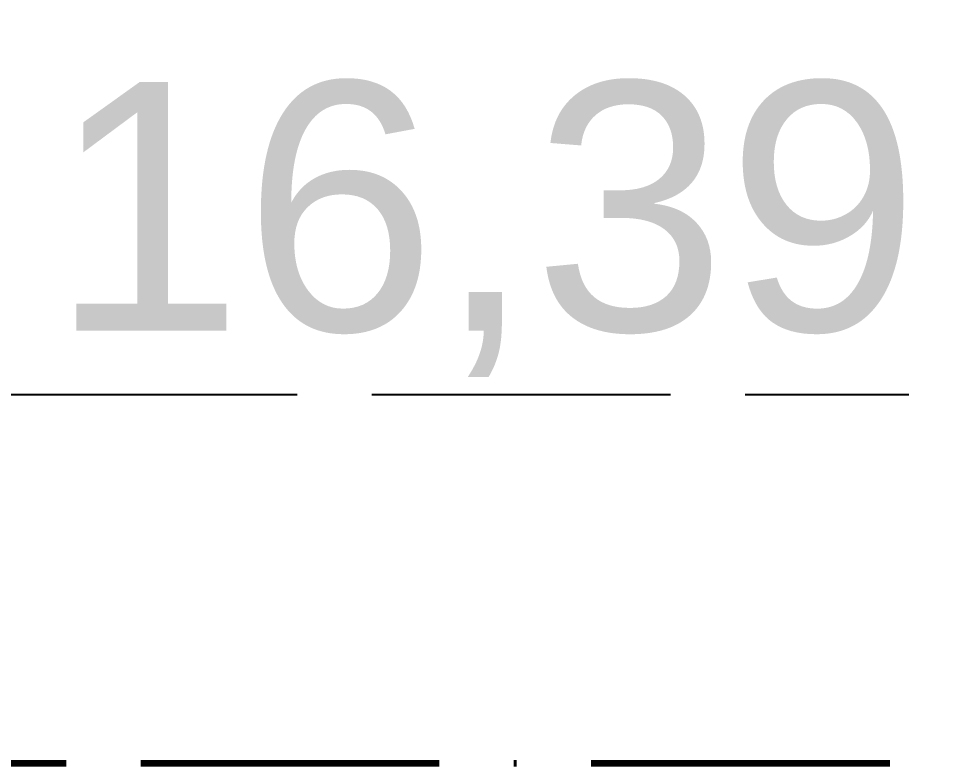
# Model space of a CAD drawing. Header units: millimetres. Extents: x 129 to 6329, y 33 to 3553.
# Drawn here: x 545.16 to 582.53, y 2346.71 to 2376.64 of the extents above; entities that cross this region are included whole.
import ezdxf

# ---------------------------------------------------------------- set-up
doc = ezdxf.new("R2010")
doc.units = ezdxf.units.MM
doc.linetypes.add('ACAD_ISO02W100', pattern=[15, 12, -3])
doc.linetypes.add('ACAD_ISO11W100', pattern=[33, 12, -3, 12, -3, 0, -3])
doc.layers.add('cota', color=82, linetype='ACAD_ISO02W100')
doc.layers.add('DivisionPartes', color=255, linetype='ACAD_ISO11W100', lineweight=120)
doc.styles.get("Standard").update_dxf_attribs({"font": 'arial.ttf'})
doc.dimstyles.new('ISO-25', dxfattribs={"dimtxt": 2.5, "dimasz": 2.5, "dimexe": 1.25, "dimexo": 0.625, "dimtad": 1, "dimtxsty": 'Standard', "dimcen": 2.5, "dimadec": 0, "dimazin": 0, "dimtfac": 1, "dimtmove": 0, "dimatfit": 3, "dimfxl": 1, "dimarcsym": 0})

# ---------------------------------------------------------------- blocks, each defined once
blk = doc.blocks.new('*D171')
at = {"layer": 'cota', "color": 0, "lineweight": -2, "transparency": 16777216}
for p, q in [((527.967, 2385.475), (527.967, 2360.281)), ((544.359, 2385.475), (544.359, 2360.281)), ((530.467, 2361.531), (541.859, 2361.531)), ((544.359, 2361.531), (580.933, 2361.531))]:
    blk.add_line(p, q, dxfattribs=at)
at = {"layer": 'cota', "color": 0, "transparency": 16777216}
for points in [[(530.467, 2361.948), (530.467, 2361.114), (527.967, 2361.531)], [(541.859, 2361.948), (541.859, 2361.114), (544.359, 2361.531)]]:
    blk.add_solid(points, dxfattribs=at)
at = {"layer": 'cota', "color": 0, "transparency": 16777216, "insert": (563.896, 2368.165), "char_height": 10, "attachment_point": 5}
blk.add_mtext('16,39', dxfattribs=at)

msp = doc.modelspace()

# ---------------------------------------------------------------- linework, layer by layer
at = {"layer": 'DivisionPartes'}
msp.add_lwpolyline([(416.664, 2539.112), (661.366, 2539.112), (661.366, 2346.706), (416.664, 2346.706)], close=True, dxfattribs=at)

# ---------------------------------------------------------------- dimensions: what is measured, and where the dimension line sits
at = {"layer": 'cota'}
dim = msp.add_linear_dim(base=(544.359, 2361.531), p1=(527.967, 2386.1), p2=(544.359, 2386.1), dimstyle='ISO-25', override={"dimtxt": 10}, dxfattribs=at)
dim.commit()
dim.dimension.update_dxf_attribs({"geometry": '*D171', "text_midpoint": (563.896, 2361.531), "dimtype": 160})

doc.saveas('drawing.dxf')
